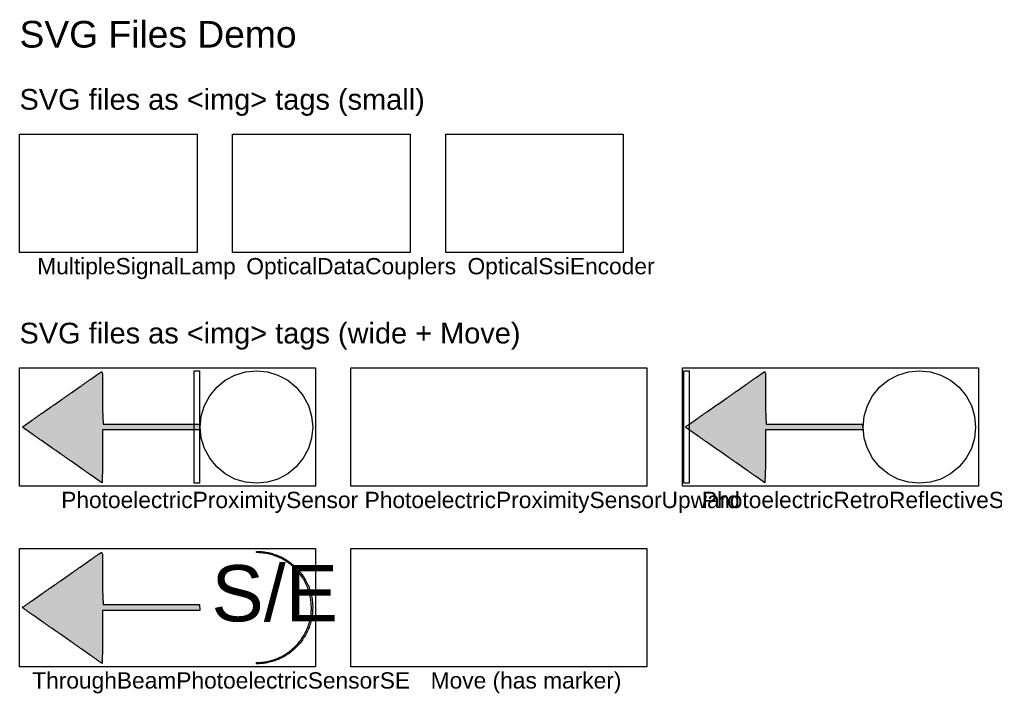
# Model space of a CAD drawing. Extents: x 0 to 1153, y -90 to 893.
# Drawn here: x 0 to 660, y 438 to 893 of the extents above; entities that cross this region are included whole.
import ezdxf

# ---------------------------------------------------------------- set-up
doc = ezdxf.new("R2010")
doc.units = 0
doc.layers.get('0').update_dxf_attribs({"lineweight": 0})
doc.styles.add('Arial', font='Arial.ttf')
doc.styles.add('ArialMT', font='ArialMT.ttf')

msp = doc.modelspace()

# ---------------------------------------------------------------- hatches: boundary and pattern name
at = {"true_color": 0x000000}
h = msp.add_hatch(color=256, dxfattribs=at)
h.dxf.hatch_style = 1
h.paths.add_polyline_path([(56.16, 616.03), (56.16, 592.11), (55.76, 580.28), (54.96, 580.84), (54.16, 581.4), (53.36, 581.96), (52.55, 582.52), (51.75, 583.08), (50.95, 583.64), (50.15, 584.21), (49.34, 584.77), (48.54, 585.33), (47.74, 585.89), (46.94, 586.45), (46.14, 587.01), (45.33, 587.57), (44.53, 588.13), (43.73, 588.69), (42.93, 589.26), (42.13, 589.82), (41.32, 590.38), (40.52, 590.94), (39.72, 591.5), (38.92, 592.06), (38.11, 592.62), (37.31, 593.18), (36.51, 593.74), (35.71, 594.31), (34.91, 594.87), (34.1, 595.43), (33.3, 595.99), (32.5, 596.55), (31.7, 597.11), (30.89, 597.67), (30.09, 598.23), (29.29, 598.79), (28.49, 599.36), (27.69, 599.92), (26.88, 600.48), (26.08, 601.04), (25.28, 601.6), (24.48, 602.16), (23.68, 602.72), (22.87, 603.28), (22.07, 603.85), (21.27, 604.41), (20.47, 604.97), (19.66, 605.53), (18.86, 606.09), (18.06, 606.65), (17.26, 607.21), (16.46, 607.77), (15.65, 608.33), (14.85, 608.9), (14.05, 609.46), (13.25, 610.02), (12.45, 610.58), (11.64, 611.14), (10.84, 611.7), (10.04, 612.26), (9.24, 612.82), (8.43, 613.38), (7.63, 613.95), (6.83, 614.51), (6.03, 615.07), (5.23, 615.63), (4.42, 616.19), (3.62, 616.75), (2.82, 617.31), (2.02, 617.87), (2.48, 618.44), (3.28, 619), (4.08, 619.56), (4.88, 620.12), (5.69, 620.68), (6.49, 621.24), (7.29, 621.8), (8.09, 622.36), (8.9, 622.93), (9.7, 623.49), (10.5, 624.05), (11.3, 624.61), (12.1, 625.17), (12.91, 625.73), (13.71, 626.29), (14.51, 626.85), (15.31, 627.42), (16.12, 627.98), (16.92, 628.54), (17.72, 629.1), (18.52, 629.66), (19.32, 630.22), (20.13, 630.78), (20.93, 631.35), (21.73, 631.91), (22.53, 632.47), (23.33, 633.03), (24.14, 633.59), (24.94, 634.15), (25.74, 634.71), (26.54, 635.27), (27.35, 635.84), (28.15, 636.4), (28.95, 636.96), (29.75, 637.52), (30.55, 638.08), (31.36, 638.64), (32.16, 639.2), (32.96, 639.77), (33.76, 640.33), (34.56, 640.89), (35.37, 641.45), (36.17, 642.01), (36.97, 642.57), (37.77, 643.13), (38.58, 643.69), (39.38, 644.26), (40.18, 644.82), (40.98, 645.38), (41.78, 645.94), (42.59, 646.5), (43.39, 647.06), (44.19, 647.62), (44.99, 648.19), (45.79, 648.75), (46.6, 649.31), (47.4, 649.87), (48.2, 650.43), (49, 650.99), (49.81, 651.55), (50.61, 652.11), (51.41, 652.68), (52.21, 653.24), (53.01, 653.8), (53.82, 654.36), (54.62, 654.92), (55.42, 655.48), (56.16, 654.05), (56.16, 630.14), (56.62, 619.97), (57.42, 619.97), (58.22, 619.97), (59.03, 619.97), (59.83, 619.97), (60.63, 619.97), (61.43, 619.97), (62.24, 619.97), (63.04, 619.97), (63.84, 619.97), (64.64, 619.97), (65.44, 619.97), (66.25, 619.97), (67.05, 619.97), (67.85, 619.97), (68.65, 619.97), (69.46, 619.97), (70.26, 619.97), (71.06, 619.97), (71.86, 619.97), (72.67, 619.97), (73.47, 619.97), (74.27, 619.97), (75.07, 619.97), (75.88, 619.97), (76.68, 619.97), (77.48, 619.97), (78.28, 619.97), (79.09, 619.97), (79.89, 619.97), (80.69, 619.97), (81.49, 619.97), (82.29, 619.97), (83.1, 619.97), (83.9, 619.97), (84.7, 619.97), (85.5, 619.97), (86.31, 619.97), (87.11, 619.97), (87.91, 619.97), (88.71, 619.97), (89.52, 619.97), (90.32, 619.97), (91.12, 619.97), (91.92, 619.97), (92.73, 619.97), (93.53, 619.97), (94.33, 619.97), (95.13, 619.97), (95.94, 619.97), (96.74, 619.97), (97.54, 619.97), (98.34, 619.97), (99.14, 619.97), (99.95, 619.97), (100.75, 619.97), (101.55, 619.97), (102.35, 619.97), (103.16, 619.97), (103.96, 619.97), (104.76, 619.97), (105.56, 619.97), (106.37, 619.97), (107.17, 619.97), (107.97, 619.97), (108.77, 619.97), (109.58, 619.97), (110.38, 619.97), (111.18, 619.97), (111.98, 619.97), (112.78, 619.97), (113.59, 619.97), (114.39, 619.97), (115.19, 619.97), (115.99, 619.97), (116.8, 619.97), (117.6, 619.97), (118.4, 619.97), (119.2, 619.97), (120.01, 619.97), (120.81, 619.97), (121.61, 619.97), (121.95, 616.03), (121.15, 616.03), (120.35, 616.03), (119.55, 616.03), (118.74, 616.03), (117.94, 616.03), (117.14, 616.03), (116.34, 616.03), (115.53, 616.03), (114.73, 616.03), (113.93, 616.03), (113.13, 616.03), (112.32, 616.03), (111.52, 616.03), (110.72, 616.03), (109.92, 616.03), (109.11, 616.03), (108.31, 616.03), (107.51, 616.03), (106.71, 616.03), (105.9, 616.03), (105.1, 616.03), (104.3, 616.03), (103.5, 616.03), (102.7, 616.03), (101.89, 616.03), (101.09, 616.03), (100.29, 616.03), (99.49, 616.03), (98.68, 616.03), (97.88, 616.03), (97.08, 616.03), (96.28, 616.03), (95.47, 616.03), (94.67, 616.03), (93.87, 616.03), (93.07, 616.03), (92.26, 616.03), (91.46, 616.03), (90.66, 616.03), (89.86, 616.03), (89.05, 616.03), (88.25, 616.03), (87.45, 616.03), (86.65, 616.03), (85.85, 616.03), (85.04, 616.03), (84.24, 616.03), (83.44, 616.03), (82.64, 616.03), (81.83, 616.03), (81.03, 616.03), (80.23, 616.03), (79.43, 616.03), (78.62, 616.03), (77.82, 616.03), (77.02, 616.03), (76.22, 616.03), (75.41, 616.03), (74.61, 616.03), (73.81, 616.03), (73.01, 616.03), (72.2, 616.03), (71.4, 616.03), (70.6, 616.03), (69.8, 616.03), (69, 616.03), (68.19, 616.03), (67.39, 616.03), (66.59, 616.03), (65.79, 616.03), (64.98, 616.03), (64.18, 616.03), (63.38, 616.03), (62.58, 616.03), (61.77, 616.03), (60.97, 616.03), (60.17, 616.03), (59.37, 616.03), (58.56, 616.03), (57.76, 616.03), (56.96, 616.03), (56.16, 616.03)])
h = msp.add_hatch(color=256, dxfattribs=at)
h.dxf.hatch_style = 1
h.paths.add_polyline_path([(504.16, 616.03), (504.16, 592.11), (503.76, 580.28), (502.96, 580.84), (502.16, 581.4), (501.36, 581.96), (500.55, 582.52), (499.75, 583.08), (498.95, 583.64), (498.15, 584.21), (497.34, 584.77), (496.54, 585.33), (495.74, 585.89), (494.94, 586.45), (494.14, 587.01), (493.33, 587.57), (492.53, 588.13), (491.73, 588.69), (490.93, 589.26), (490.13, 589.82), (489.32, 590.38), (488.52, 590.94), (487.72, 591.5), (486.92, 592.06), (486.11, 592.62), (485.31, 593.18), (484.51, 593.74), (483.71, 594.31), (482.91, 594.87), (482.1, 595.43), (481.3, 595.99), (480.5, 596.55), (479.7, 597.11), (478.89, 597.67), (478.09, 598.23), (477.29, 598.79), (476.49, 599.36), (475.69, 599.92), (474.88, 600.48), (474.08, 601.04), (473.28, 601.6), (472.48, 602.16), (471.68, 602.72), (470.87, 603.28), (470.07, 603.85), (469.27, 604.41), (468.47, 604.97), (467.66, 605.53), (466.86, 606.09), (466.06, 606.65), (465.26, 607.21), (464.46, 607.77), (463.65, 608.33), (462.85, 608.9), (462.05, 609.46), (461.25, 610.02), (460.45, 610.58), (459.64, 611.14), (458.84, 611.7), (458.04, 612.26), (457.24, 612.82), (456.43, 613.38), (455.63, 613.95), (454.83, 614.51), (454.03, 615.07), (453.23, 615.63), (452.42, 616.19), (451.62, 616.75), (450.82, 617.31), (450.02, 617.87), (450.48, 618.44), (451.28, 619), (452.08, 619.56), (452.88, 620.12), (453.69, 620.68), (454.49, 621.24), (455.29, 621.8), (456.09, 622.36), (456.9, 622.93), (457.7, 623.49), (458.5, 624.05), (459.3, 624.61), (460.1, 625.17), (460.91, 625.73), (461.71, 626.29), (462.51, 626.85), (463.31, 627.42), (464.12, 627.98), (464.92, 628.54), (465.72, 629.1), (466.52, 629.66), (467.32, 630.22), (468.13, 630.78), (468.93, 631.35), (469.73, 631.91), (470.53, 632.47), (471.33, 633.03), (472.14, 633.59), (472.94, 634.15), (473.74, 634.71), (474.54, 635.27), (475.35, 635.84), (476.15, 636.4), (476.95, 636.96), (477.75, 637.52), (478.55, 638.08), (479.36, 638.64), (480.16, 639.2), (480.96, 639.77), (481.76, 640.33), (482.56, 640.89), (483.37, 641.45), (484.17, 642.01), (484.97, 642.57), (485.77, 643.13), (486.58, 643.69), (487.38, 644.26), (488.18, 644.82), (488.98, 645.38), (489.78, 645.94), (490.59, 646.5), (491.39, 647.06), (492.19, 647.62), (492.99, 648.19), (493.79, 648.75), (494.6, 649.31), (495.4, 649.87), (496.2, 650.43), (497, 650.99), (497.81, 651.55), (498.61, 652.11), (499.41, 652.68), (500.21, 653.24), (501.01, 653.8), (501.82, 654.36), (502.62, 654.92), (503.42, 655.48), (504.16, 654.05), (504.16, 630.14), (504.62, 619.97), (505.42, 619.97), (506.22, 619.97), (507.03, 619.97), (507.83, 619.97), (508.63, 619.97), (509.43, 619.97), (510.24, 619.97), (511.04, 619.97), (511.84, 619.97), (512.64, 619.97), (513.44, 619.97), (514.25, 619.97), (515.05, 619.97), (515.85, 619.97), (516.65, 619.97), (517.46, 619.97), (518.26, 619.97), (519.06, 619.97), (519.86, 619.97), (520.67, 619.97), (521.47, 619.97), (522.27, 619.97), (523.07, 619.97), (523.88, 619.97), (524.68, 619.97), (525.48, 619.97), (526.28, 619.97), (527.09, 619.97), (527.89, 619.97), (528.69, 619.97), (529.49, 619.97), (530.29, 619.97), (531.1, 619.97), (531.9, 619.97), (532.7, 619.97), (533.5, 619.97), (534.31, 619.97), (535.11, 619.97), (535.91, 619.97), (536.71, 619.97), (537.52, 619.97), (538.32, 619.97), (539.12, 619.97), (539.92, 619.97), (540.73, 619.97), (541.53, 619.97), (542.33, 619.97), (543.13, 619.97), (543.94, 619.97), (544.74, 619.97), (545.54, 619.97), (546.34, 619.97), (547.14, 619.97), (547.95, 619.97), (548.75, 619.97), (549.55, 619.97), (550.35, 619.97), (551.16, 619.97), (551.96, 619.97), (552.76, 619.97), (553.56, 619.97), (554.37, 619.97), (555.17, 619.97), (555.97, 619.97), (556.77, 619.97), (557.58, 619.97), (558.38, 619.97), (559.18, 619.97), (559.98, 619.97), (560.78, 619.97), (561.59, 619.97), (562.39, 619.97), (563.19, 619.97), (563.99, 619.97), (564.8, 619.97), (565.6, 619.97), (566.4, 619.97), (567.2, 619.97), (568.01, 619.97), (568.81, 619.97), (569.61, 619.97), (569.95, 616.03), (569.15, 616.03), (568.35, 616.03), (567.55, 616.03), (566.74, 616.03), (565.94, 616.03), (565.14, 616.03), (564.34, 616.03), (563.53, 616.03), (562.73, 616.03), (561.93, 616.03), (561.13, 616.03), (560.32, 616.03), (559.52, 616.03), (558.72, 616.03), (557.92, 616.03), (557.11, 616.03), (556.31, 616.03), (555.51, 616.03), (554.71, 616.03), (553.9, 616.03), (553.1, 616.03), (552.3, 616.03), (551.5, 616.03), (550.7, 616.03), (549.89, 616.03), (549.09, 616.03), (548.29, 616.03), (547.49, 616.03), (546.68, 616.03), (545.88, 616.03), (545.08, 616.03), (544.28, 616.03), (543.47, 616.03), (542.67, 616.03), (541.87, 616.03), (541.07, 616.03), (540.26, 616.03), (539.46, 616.03), (538.66, 616.03), (537.86, 616.03), (537.05, 616.03), (536.25, 616.03), (535.45, 616.03), (534.65, 616.03), (533.85, 616.03), (533.04, 616.03), (532.24, 616.03), (531.44, 616.03), (530.64, 616.03), (529.83, 616.03), (529.03, 616.03), (528.23, 616.03), (527.43, 616.03), (526.62, 616.03), (525.82, 616.03), (525.02, 616.03), (524.22, 616.03), (523.41, 616.03), (522.61, 616.03), (521.81, 616.03), (521.01, 616.03), (520.2, 616.03), (519.4, 616.03), (518.6, 616.03), (517.8, 616.03), (517, 616.03), (516.19, 616.03), (515.39, 616.03), (514.59, 616.03), (513.79, 616.03), (512.98, 616.03), (512.18, 616.03), (511.38, 616.03), (510.58, 616.03), (509.77, 616.03), (508.97, 616.03), (508.17, 616.03), (507.37, 616.03), (506.56, 616.03), (505.76, 616.03), (504.96, 616.03), (504.16, 616.03)])
h = msp.add_hatch(color=256, dxfattribs=at)
h.dxf.hatch_style = 1
h.paths.add_polyline_path([(56.16, 494.03), (56.16, 470.11), (55.76, 458.28), (54.96, 458.84), (54.16, 459.4), (53.36, 459.96), (52.55, 460.52), (51.75, 461.08), (50.95, 461.64), (50.15, 462.21), (49.34, 462.77), (48.54, 463.33), (47.74, 463.89), (46.94, 464.45), (46.14, 465.01), (45.33, 465.57), (44.53, 466.13), (43.73, 466.69), (42.93, 467.26), (42.13, 467.82), (41.32, 468.38), (40.52, 468.94), (39.72, 469.5), (38.92, 470.06), (38.11, 470.62), (37.31, 471.18), (36.51, 471.74), (35.71, 472.31), (34.91, 472.87), (34.1, 473.43), (33.3, 473.99), (32.5, 474.55), (31.7, 475.11), (30.89, 475.67), (30.09, 476.23), (29.29, 476.79), (28.49, 477.36), (27.69, 477.92), (26.88, 478.48), (26.08, 479.04), (25.28, 479.6), (24.48, 480.16), (23.68, 480.72), (22.87, 481.28), (22.07, 481.85), (21.27, 482.41), (20.47, 482.97), (19.66, 483.53), (18.86, 484.09), (18.06, 484.65), (17.26, 485.21), (16.46, 485.77), (15.65, 486.33), (14.85, 486.9), (14.05, 487.46), (13.25, 488.02), (12.45, 488.58), (11.64, 489.14), (10.84, 489.7), (10.04, 490.26), (9.24, 490.82), (8.43, 491.38), (7.63, 491.95), (6.83, 492.51), (6.03, 493.07), (5.23, 493.63), (4.42, 494.19), (3.62, 494.75), (2.82, 495.31), (2.02, 495.87), (2.48, 496.44), (3.28, 497), (4.08, 497.56), (4.88, 498.12), (5.69, 498.68), (6.49, 499.24), (7.29, 499.8), (8.09, 500.36), (8.9, 500.93), (9.7, 501.49), (10.5, 502.05), (11.3, 502.61), (12.1, 503.17), (12.91, 503.73), (13.71, 504.29), (14.51, 504.85), (15.31, 505.42), (16.12, 505.98), (16.92, 506.54), (17.72, 507.1), (18.52, 507.66), (19.32, 508.22), (20.13, 508.78), (20.93, 509.35), (21.73, 509.91), (22.53, 510.47), (23.33, 511.03), (24.14, 511.59), (24.94, 512.15), (25.74, 512.71), (26.54, 513.27), (27.35, 513.84), (28.15, 514.4), (28.95, 514.96), (29.75, 515.52), (30.55, 516.08), (31.36, 516.64), (32.16, 517.2), (32.96, 517.77), (33.76, 518.33), (34.56, 518.89), (35.37, 519.45), (36.17, 520.01), (36.97, 520.57), (37.77, 521.13), (38.58, 521.69), (39.38, 522.26), (40.18, 522.82), (40.98, 523.38), (41.78, 523.94), (42.59, 524.5), (43.39, 525.06), (44.19, 525.62), (44.99, 526.19), (45.79, 526.75), (46.6, 527.31), (47.4, 527.87), (48.2, 528.43), (49, 528.99), (49.81, 529.55), (50.61, 530.11), (51.41, 530.68), (52.21, 531.24), (53.01, 531.8), (53.82, 532.36), (54.62, 532.92), (55.42, 533.48), (56.16, 532.05), (56.16, 508.14), (56.62, 497.97), (57.42, 497.97), (58.22, 497.97), (59.03, 497.97), (59.83, 497.97), (60.63, 497.97), (61.43, 497.97), (62.24, 497.97), (63.04, 497.97), (63.84, 497.97), (64.64, 497.97), (65.44, 497.97), (66.25, 497.97), (67.05, 497.97), (67.85, 497.97), (68.65, 497.97), (69.46, 497.97), (70.26, 497.97), (71.06, 497.97), (71.86, 497.97), (72.67, 497.97), (73.47, 497.97), (74.27, 497.97), (75.07, 497.97), (75.88, 497.97), (76.68, 497.97), (77.48, 497.97), (78.28, 497.97), (79.09, 497.97), (79.89, 497.97), (80.69, 497.97), (81.49, 497.97), (82.29, 497.97), (83.1, 497.97), (83.9, 497.97), (84.7, 497.97), (85.5, 497.97), (86.31, 497.97), (87.11, 497.97), (87.91, 497.97), (88.71, 497.97), (89.52, 497.97), (90.32, 497.97), (91.12, 497.97), (91.92, 497.97), (92.73, 497.97), (93.53, 497.97), (94.33, 497.97), (95.13, 497.97), (95.94, 497.97), (96.74, 497.97), (97.54, 497.97), (98.34, 497.97), (99.14, 497.97), (99.95, 497.97), (100.75, 497.97), (101.55, 497.97), (102.35, 497.97), (103.16, 497.97), (103.96, 497.97), (104.76, 497.97), (105.56, 497.97), (106.37, 497.97), (107.17, 497.97), (107.97, 497.97), (108.77, 497.97), (109.58, 497.97), (110.38, 497.97), (111.18, 497.97), (111.98, 497.97), (112.78, 497.97), (113.59, 497.97), (114.39, 497.97), (115.19, 497.97), (115.99, 497.97), (116.8, 497.97), (117.6, 497.97), (118.4, 497.97), (119.2, 497.97), (120.01, 497.97), (120.81, 497.97), (121.61, 497.97), (121.95, 494.03), (121.15, 494.03), (120.35, 494.03), (119.55, 494.03), (118.74, 494.03), (117.94, 494.03), (117.14, 494.03), (116.34, 494.03), (115.53, 494.03), (114.73, 494.03), (113.93, 494.03), (113.13, 494.03), (112.32, 494.03), (111.52, 494.03), (110.72, 494.03), (109.92, 494.03), (109.11, 494.03), (108.31, 494.03), (107.51, 494.03), (106.71, 494.03), (105.9, 494.03), (105.1, 494.03), (104.3, 494.03), (103.5, 494.03), (102.7, 494.03), (101.89, 494.03), (101.09, 494.03), (100.29, 494.03), (99.49, 494.03), (98.68, 494.03), (97.88, 494.03), (97.08, 494.03), (96.28, 494.03), (95.47, 494.03), (94.67, 494.03), (93.87, 494.03), (93.07, 494.03), (92.26, 494.03), (91.46, 494.03), (90.66, 494.03), (89.86, 494.03), (89.05, 494.03), (88.25, 494.03), (87.45, 494.03), (86.65, 494.03), (85.85, 494.03), (85.04, 494.03), (84.24, 494.03), (83.44, 494.03), (82.64, 494.03), (81.83, 494.03), (81.03, 494.03), (80.23, 494.03), (79.43, 494.03), (78.62, 494.03), (77.82, 494.03), (77.02, 494.03), (76.22, 494.03), (75.41, 494.03), (74.61, 494.03), (73.81, 494.03), (73.01, 494.03), (72.2, 494.03), (71.4, 494.03), (70.6, 494.03), (69.8, 494.03), (69, 494.03), (68.19, 494.03), (67.39, 494.03), (66.59, 494.03), (65.79, 494.03), (64.98, 494.03), (64.18, 494.03), (63.38, 494.03), (62.58, 494.03), (61.77, 494.03), (60.97, 494.03), (60.17, 494.03), (59.37, 494.03), (58.56, 494.03), (57.76, 494.03), (56.96, 494.03), (56.16, 494.03)])

# ---------------------------------------------------------------- linework, layer by layer
at = {"true_color": 0xcccccc}
for points in [[(0, 816), (120, 816), (120, 736), (0, 736), (0, 816)], [(144, 816), (264, 816), (264, 736), (144, 736), (144, 816)], [(288, 816), (408, 816), (408, 736), (288, 736), (288, 816)], [(0, 658), (200, 658), (200, 578), (0, 578), (0, 658)], [(224, 658), (424, 658), (424, 578), (224, 578), (224, 658)], [(448, 658), (648, 658), (648, 578), (448, 578), (448, 658)], [(0, 536), (200, 536), (200, 456), (0, 456), (0, 536)], [(224, 536), (424, 536), (424, 456), (224, 456), (224, 536)]]:
    msp.add_lwpolyline(points, dxfattribs=at)
at = {"true_color": 0x000000}
for points in [[(56.16, 616.03), (56.16, 592.11), (55.76, 580.28), (54.96, 580.84), (54.16, 581.4), (53.36, 581.96), (52.55, 582.52), (51.75, 583.08), (50.95, 583.64), (50.15, 584.21), (49.34, 584.77), (48.54, 585.33), (47.74, 585.89), (46.94, 586.45), (46.14, 587.01), (45.33, 587.57), (44.53, 588.13), (43.73, 588.69), (42.93, 589.26), (42.13, 589.82), (41.32, 590.38), (40.52, 590.94), (39.72, 591.5), (38.92, 592.06), (38.11, 592.62), (37.31, 593.18), (36.51, 593.74), (35.71, 594.31), (34.91, 594.87), (34.1, 595.43), (33.3, 595.99), (32.5, 596.55), (31.7, 597.11), (30.89, 597.67), (30.09, 598.23), (29.29, 598.79), (28.49, 599.36), (27.69, 599.92), (26.88, 600.48), (26.08, 601.04), (25.28, 601.6), (24.48, 602.16), (23.68, 602.72), (22.87, 603.28), (22.07, 603.85), (21.27, 604.41), (20.47, 604.97), (19.66, 605.53), (18.86, 606.09), (18.06, 606.65), (17.26, 607.21), (16.46, 607.77), (15.65, 608.33), (14.85, 608.9), (14.05, 609.46), (13.25, 610.02), (12.45, 610.58), (11.64, 611.14), (10.84, 611.7), (10.04, 612.26), (9.24, 612.82), (8.43, 613.38), (7.63, 613.95), (6.83, 614.51), (6.03, 615.07), (5.23, 615.63), (4.42, 616.19), (3.62, 616.75), (2.82, 617.31), (2.02, 617.87), (2.48, 618.44), (3.28, 619), (4.08, 619.56), (4.88, 620.12), (5.69, 620.68), (6.49, 621.24), (7.29, 621.8), (8.09, 622.36), (8.9, 622.93), (9.7, 623.49), (10.5, 624.05), (11.3, 624.61), (12.1, 625.17), (12.91, 625.73), (13.71, 626.29), (14.51, 626.85), (15.31, 627.42), (16.12, 627.98), (16.92, 628.54), (17.72, 629.1), (18.52, 629.66), (19.32, 630.22), (20.13, 630.78), (20.93, 631.35), (21.73, 631.91), (22.53, 632.47), (23.33, 633.03), (24.14, 633.59), (24.94, 634.15), (25.74, 634.71), (26.54, 635.27), (27.35, 635.84), (28.15, 636.4), (28.95, 636.96), (29.75, 637.52), (30.55, 638.08), (31.36, 638.64), (32.16, 639.2), (32.96, 639.77), (33.76, 640.33), (34.56, 640.89), (35.37, 641.45), (36.17, 642.01), (36.97, 642.57), (37.77, 643.13), (38.58, 643.69), (39.38, 644.26), (40.18, 644.82), (40.98, 645.38), (41.78, 645.94), (42.59, 646.5), (43.39, 647.06), (44.19, 647.62), (44.99, 648.19), (45.79, 648.75), (46.6, 649.31), (47.4, 649.87), (48.2, 650.43), (49, 650.99), (49.81, 651.55), (50.61, 652.11), (51.41, 652.68), (52.21, 653.24), (53.01, 653.8), (53.82, 654.36), (54.62, 654.92), (55.42, 655.48), (56.16, 654.05), (56.16, 630.14), (56.62, 619.97), (57.42, 619.97), (58.22, 619.97), (59.03, 619.97), (59.83, 619.97), (60.63, 619.97), (61.43, 619.97), (62.24, 619.97), (63.04, 619.97), (63.84, 619.97), (64.64, 619.97), (65.44, 619.97), (66.25, 619.97), (67.05, 619.97), (67.85, 619.97), (68.65, 619.97), (69.46, 619.97), (70.26, 619.97), (71.06, 619.97), (71.86, 619.97), (72.67, 619.97), (73.47, 619.97), (74.27, 619.97), (75.07, 619.97), (75.88, 619.97), (76.68, 619.97), (77.48, 619.97), (78.28, 619.97), (79.09, 619.97), (79.89, 619.97), (80.69, 619.97), (81.49, 619.97), (82.29, 619.97), (83.1, 619.97), (83.9, 619.97), (84.7, 619.97), (85.5, 619.97), (86.31, 619.97), (87.11, 619.97), (87.91, 619.97), (88.71, 619.97), (89.52, 619.97), (90.32, 619.97), (91.12, 619.97), (91.92, 619.97), (92.73, 619.97), (93.53, 619.97), (94.33, 619.97), (95.13, 619.97), (95.94, 619.97), (96.74, 619.97), (97.54, 619.97), (98.34, 619.97), (99.14, 619.97), (99.95, 619.97), (100.75, 619.97), (101.55, 619.97), (102.35, 619.97), (103.16, 619.97), (103.96, 619.97), (104.76, 619.97), (105.56, 619.97), (106.37, 619.97), (107.17, 619.97), (107.97, 619.97), (108.77, 619.97), (109.58, 619.97), (110.38, 619.97), (111.18, 619.97), (111.98, 619.97), (112.78, 619.97), (113.59, 619.97), (114.39, 619.97), (115.19, 619.97), (115.99, 619.97), (116.8, 619.97), (117.6, 619.97), (118.4, 619.97), (119.2, 619.97), (120.01, 619.97), (120.81, 619.97), (121.61, 619.97), (121.95, 616.03), (121.15, 616.03), (120.35, 616.03), (119.55, 616.03), (118.74, 616.03), (117.94, 616.03), (117.14, 616.03), (116.34, 616.03), (115.53, 616.03), (114.73, 616.03), (113.93, 616.03), (113.13, 616.03), (112.32, 616.03), (111.52, 616.03), (110.72, 616.03), (109.92, 616.03), (109.11, 616.03), (108.31, 616.03), (107.51, 616.03), (106.71, 616.03), (105.9, 616.03), (105.1, 616.03), (104.3, 616.03), (103.5, 616.03), (102.7, 616.03), (101.89, 616.03), (101.09, 616.03), (100.29, 616.03), (99.49, 616.03), (98.68, 616.03), (97.88, 616.03), (97.08, 616.03), (96.28, 616.03), (95.47, 616.03), (94.67, 616.03), (93.87, 616.03), (93.07, 616.03), (92.26, 616.03), (91.46, 616.03), (90.66, 616.03), (89.86, 616.03), (89.05, 616.03), (88.25, 616.03), (87.45, 616.03), (86.65, 616.03), (85.85, 616.03), (85.04, 616.03), (84.24, 616.03), (83.44, 616.03), (82.64, 616.03), (81.83, 616.03), (81.03, 616.03), (80.23, 616.03), (79.43, 616.03), (78.62, 616.03), (77.82, 616.03), (77.02, 616.03), (76.22, 616.03), (75.41, 616.03), (74.61, 616.03), (73.81, 616.03), (73.01, 616.03), (72.2, 616.03), (71.4, 616.03), (70.6, 616.03), (69.8, 616.03), (69, 616.03), (68.19, 616.03), (67.39, 616.03), (66.59, 616.03), (65.79, 616.03), (64.98, 616.03), (64.18, 616.03), (63.38, 616.03), (62.58, 616.03), (61.77, 616.03), (60.97, 616.03), (60.17, 616.03), (59.37, 616.03), (58.56, 616.03), (57.76, 616.03), (56.96, 616.03), (56.16, 616.03), (56.16, 616.03)], [(117.93, 656), (121.53, 656), (121.53, 580), (117.93, 580), (117.93, 656)], [(198.12, 618), (197.39, 610.59), (195.22, 603.46), (191.71, 596.89), (186.99, 591.13), (181.23, 586.4), (174.66, 582.89), (167.53, 580.73), (160.12, 580), (152.7, 580.73), (145.58, 582.89), (139.01, 586.4), (133.25, 591.13), (128.52, 596.89), (125.01, 603.46), (122.85, 610.59), (122.12, 618), (122.85, 625.41), (125.01, 632.54), (128.52, 639.11), (133.25, 644.87), (139.01, 649.6), (145.58, 653.11), (152.7, 655.27), (160.12, 656), (167.53, 655.27), (174.66, 653.11), (181.23, 649.6), (186.99, 644.87), (191.71, 639.11), (195.22, 632.54), (197.39, 625.41), (198.12, 618)], [(448.96, 656), (452.56, 656), (452.56, 580), (448.96, 580), (448.96, 656)], [(504.16, 616.03), (504.16, 592.11), (503.76, 580.28), (502.96, 580.84), (502.16, 581.4), (501.36, 581.96), (500.55, 582.52), (499.75, 583.08), (498.95, 583.64), (498.15, 584.21), (497.34, 584.77), (496.54, 585.33), (495.74, 585.89), (494.94, 586.45), (494.14, 587.01), (493.33, 587.57), (492.53, 588.13), (491.73, 588.69), (490.93, 589.26), (490.13, 589.82), (489.32, 590.38), (488.52, 590.94), (487.72, 591.5), (486.92, 592.06), (486.11, 592.62), (485.31, 593.18), (484.51, 593.74), (483.71, 594.31), (482.91, 594.87), (482.1, 595.43), (481.3, 595.99), (480.5, 596.55), (479.7, 597.11), (478.89, 597.67), (478.09, 598.23), (477.29, 598.79), (476.49, 599.36), (475.69, 599.92), (474.88, 600.48), (474.08, 601.04), (473.28, 601.6), (472.48, 602.16), (471.68, 602.72), (470.87, 603.28), (470.07, 603.85), (469.27, 604.41), (468.47, 604.97), (467.66, 605.53), (466.86, 606.09), (466.06, 606.65), (465.26, 607.21), (464.46, 607.77), (463.65, 608.33), (462.85, 608.9), (462.05, 609.46), (461.25, 610.02), (460.45, 610.58), (459.64, 611.14), (458.84, 611.7), (458.04, 612.26), (457.24, 612.82), (456.43, 613.38), (455.63, 613.95), (454.83, 614.51), (454.03, 615.07), (453.23, 615.63), (452.42, 616.19), (451.62, 616.75), (450.82, 617.31), (450.02, 617.87), (450.48, 618.44), (451.28, 619), (452.08, 619.56), (452.88, 620.12), (453.69, 620.68), (454.49, 621.24), (455.29, 621.8), (456.09, 622.36), (456.9, 622.93), (457.7, 623.49), (458.5, 624.05), (459.3, 624.61), (460.1, 625.17), (460.91, 625.73), (461.71, 626.29), (462.51, 626.85), (463.31, 627.42), (464.12, 627.98), (464.92, 628.54), (465.72, 629.1), (466.52, 629.66), (467.32, 630.22), (468.13, 630.78), (468.93, 631.35), (469.73, 631.91), (470.53, 632.47), (471.33, 633.03), (472.14, 633.59), (472.94, 634.15), (473.74, 634.71), (474.54, 635.27), (475.35, 635.84), (476.15, 636.4), (476.95, 636.96), (477.75, 637.52), (478.55, 638.08), (479.36, 638.64), (480.16, 639.2), (480.96, 639.77), (481.76, 640.33), (482.56, 640.89), (483.37, 641.45), (484.17, 642.01), (484.97, 642.57), (485.77, 643.13), (486.58, 643.69), (487.38, 644.26), (488.18, 644.82), (488.98, 645.38), (489.78, 645.94), (490.59, 646.5), (491.39, 647.06), (492.19, 647.62), (492.99, 648.19), (493.79, 648.75), (494.6, 649.31), (495.4, 649.87), (496.2, 650.43), (497, 650.99), (497.81, 651.55), (498.61, 652.11), (499.41, 652.68), (500.21, 653.24), (501.01, 653.8), (501.82, 654.36), (502.62, 654.92), (503.42, 655.48), (504.16, 654.05), (504.16, 630.14), (504.62, 619.97), (505.42, 619.97), (506.22, 619.97), (507.03, 619.97), (507.83, 619.97), (508.63, 619.97), (509.43, 619.97), (510.24, 619.97), (511.04, 619.97), (511.84, 619.97), (512.64, 619.97), (513.44, 619.97), (514.25, 619.97), (515.05, 619.97), (515.85, 619.97), (516.65, 619.97), (517.46, 619.97), (518.26, 619.97), (519.06, 619.97), (519.86, 619.97), (520.67, 619.97), (521.47, 619.97), (522.27, 619.97), (523.07, 619.97), (523.88, 619.97), (524.68, 619.97), (525.48, 619.97), (526.28, 619.97), (527.09, 619.97), (527.89, 619.97), (528.69, 619.97), (529.49, 619.97), (530.29, 619.97), (531.1, 619.97), (531.9, 619.97), (532.7, 619.97), (533.5, 619.97), (534.31, 619.97), (535.11, 619.97), (535.91, 619.97), (536.71, 619.97), (537.52, 619.97), (538.32, 619.97), (539.12, 619.97), (539.92, 619.97), (540.73, 619.97), (541.53, 619.97), (542.33, 619.97), (543.13, 619.97), (543.94, 619.97), (544.74, 619.97), (545.54, 619.97), (546.34, 619.97), (547.14, 619.97), (547.95, 619.97), (548.75, 619.97), (549.55, 619.97), (550.35, 619.97), (551.16, 619.97), (551.96, 619.97), (552.76, 619.97), (553.56, 619.97), (554.37, 619.97), (555.17, 619.97), (555.97, 619.97), (556.77, 619.97), (557.58, 619.97), (558.38, 619.97), (559.18, 619.97), (559.98, 619.97), (560.78, 619.97), (561.59, 619.97), (562.39, 619.97), (563.19, 619.97), (563.99, 619.97), (564.8, 619.97), (565.6, 619.97), (566.4, 619.97), (567.2, 619.97), (568.01, 619.97), (568.81, 619.97), (569.61, 619.97), (569.95, 616.03), (569.15, 616.03), (568.35, 616.03), (567.55, 616.03), (566.74, 616.03), (565.94, 616.03), (565.14, 616.03), (564.34, 616.03), (563.53, 616.03), (562.73, 616.03), (561.93, 616.03), (561.13, 616.03), (560.32, 616.03), (559.52, 616.03), (558.72, 616.03), (557.92, 616.03), (557.11, 616.03), (556.31, 616.03), (555.51, 616.03), (554.71, 616.03), (553.9, 616.03), (553.1, 616.03), (552.3, 616.03), (551.5, 616.03), (550.7, 616.03), (549.89, 616.03), (549.09, 616.03), (548.29, 616.03), (547.49, 616.03), (546.68, 616.03), (545.88, 616.03), (545.08, 616.03), (544.28, 616.03), (543.47, 616.03), (542.67, 616.03), (541.87, 616.03), (541.07, 616.03), (540.26, 616.03), (539.46, 616.03), (538.66, 616.03), (537.86, 616.03), (537.05, 616.03), (536.25, 616.03), (535.45, 616.03), (534.65, 616.03), (533.85, 616.03), (533.04, 616.03), (532.24, 616.03), (531.44, 616.03), (530.64, 616.03), (529.83, 616.03), (529.03, 616.03), (528.23, 616.03), (527.43, 616.03), (526.62, 616.03), (525.82, 616.03), (525.02, 616.03), (524.22, 616.03), (523.41, 616.03), (522.61, 616.03), (521.81, 616.03), (521.01, 616.03), (520.2, 616.03), (519.4, 616.03), (518.6, 616.03), (517.8, 616.03), (517, 616.03), (516.19, 616.03), (515.39, 616.03), (514.59, 616.03), (513.79, 616.03), (512.98, 616.03), (512.18, 616.03), (511.38, 616.03), (510.58, 616.03), (509.77, 616.03), (508.97, 616.03), (508.17, 616.03), (507.37, 616.03), (506.56, 616.03), (505.76, 616.03), (504.96, 616.03), (504.16, 616.03), (504.16, 616.03)], [(646.12, 618), (645.39, 610.59), (643.22, 603.46), (639.71, 596.89), (634.99, 591.13), (629.23, 586.4), (622.66, 582.89), (615.53, 580.73), (608.12, 580), (600.7, 580.73), (593.58, 582.89), (587.01, 586.4), (581.25, 591.13), (576.52, 596.89), (573.01, 603.46), (570.85, 610.59), (570.12, 618), (570.85, 625.41), (573.01, 632.54), (576.52, 639.11), (581.25, 644.87), (587.01, 649.6), (593.58, 653.11), (600.7, 655.27), (608.12, 656), (615.53, 655.27), (622.66, 653.11), (629.23, 649.6), (634.99, 644.87), (639.71, 639.11), (643.22, 632.54), (645.39, 625.41), (646.12, 618)], [(56.16, 494.03), (56.16, 470.11), (55.76, 458.28), (54.96, 458.84), (54.16, 459.4), (53.36, 459.96), (52.55, 460.52), (51.75, 461.08), (50.95, 461.64), (50.15, 462.21), (49.34, 462.77), (48.54, 463.33), (47.74, 463.89), (46.94, 464.45), (46.14, 465.01), (45.33, 465.57), (44.53, 466.13), (43.73, 466.69), (42.93, 467.26), (42.13, 467.82), (41.32, 468.38), (40.52, 468.94), (39.72, 469.5), (38.92, 470.06), (38.11, 470.62), (37.31, 471.18), (36.51, 471.74), (35.71, 472.31), (34.91, 472.87), (34.1, 473.43), (33.3, 473.99), (32.5, 474.55), (31.7, 475.11), (30.89, 475.67), (30.09, 476.23), (29.29, 476.79), (28.49, 477.36), (27.69, 477.92), (26.88, 478.48), (26.08, 479.04), (25.28, 479.6), (24.48, 480.16), (23.68, 480.72), (22.87, 481.28), (22.07, 481.85), (21.27, 482.41), (20.47, 482.97), (19.66, 483.53), (18.86, 484.09), (18.06, 484.65), (17.26, 485.21), (16.46, 485.77), (15.65, 486.33), (14.85, 486.9), (14.05, 487.46), (13.25, 488.02), (12.45, 488.58), (11.64, 489.14), (10.84, 489.7), (10.04, 490.26), (9.24, 490.82), (8.43, 491.38), (7.63, 491.95), (6.83, 492.51), (6.03, 493.07), (5.23, 493.63), (4.42, 494.19), (3.62, 494.75), (2.82, 495.31), (2.02, 495.87), (2.48, 496.44), (3.28, 497), (4.08, 497.56), (4.88, 498.12), (5.69, 498.68), (6.49, 499.24), (7.29, 499.8), (8.09, 500.36), (8.9, 500.93), (9.7, 501.49), (10.5, 502.05), (11.3, 502.61), (12.1, 503.17), (12.91, 503.73), (13.71, 504.29), (14.51, 504.85), (15.31, 505.42), (16.12, 505.98), (16.92, 506.54), (17.72, 507.1), (18.52, 507.66), (19.32, 508.22), (20.13, 508.78), (20.93, 509.35), (21.73, 509.91), (22.53, 510.47), (23.33, 511.03), (24.14, 511.59), (24.94, 512.15), (25.74, 512.71), (26.54, 513.27), (27.35, 513.84), (28.15, 514.4), (28.95, 514.96), (29.75, 515.52), (30.55, 516.08), (31.36, 516.64), (32.16, 517.2), (32.96, 517.77), (33.76, 518.33), (34.56, 518.89), (35.37, 519.45), (36.17, 520.01), (36.97, 520.57), (37.77, 521.13), (38.58, 521.69), (39.38, 522.26), (40.18, 522.82), (40.98, 523.38), (41.78, 523.94), (42.59, 524.5), (43.39, 525.06), (44.19, 525.62), (44.99, 526.19), (45.79, 526.75), (46.6, 527.31), (47.4, 527.87), (48.2, 528.43), (49, 528.99), (49.81, 529.55), (50.61, 530.11), (51.41, 530.68), (52.21, 531.24), (53.01, 531.8), (53.82, 532.36), (54.62, 532.92), (55.42, 533.48), (56.16, 532.05), (56.16, 508.14), (56.62, 497.97), (57.42, 497.97), (58.22, 497.97), (59.03, 497.97), (59.83, 497.97), (60.63, 497.97), (61.43, 497.97), (62.24, 497.97), (63.04, 497.97), (63.84, 497.97), (64.64, 497.97), (65.44, 497.97), (66.25, 497.97), (67.05, 497.97), (67.85, 497.97), (68.65, 497.97), (69.46, 497.97), (70.26, 497.97), (71.06, 497.97), (71.86, 497.97), (72.67, 497.97), (73.47, 497.97), (74.27, 497.97), (75.07, 497.97), (75.88, 497.97), (76.68, 497.97), (77.48, 497.97), (78.28, 497.97), (79.09, 497.97), (79.89, 497.97), (80.69, 497.97), (81.49, 497.97), (82.29, 497.97), (83.1, 497.97), (83.9, 497.97), (84.7, 497.97), (85.5, 497.97), (86.31, 497.97), (87.11, 497.97), (87.91, 497.97), (88.71, 497.97), (89.52, 497.97), (90.32, 497.97), (91.12, 497.97), (91.92, 497.97), (92.73, 497.97), (93.53, 497.97), (94.33, 497.97), (95.13, 497.97), (95.94, 497.97), (96.74, 497.97), (97.54, 497.97), (98.34, 497.97), (99.14, 497.97), (99.95, 497.97), (100.75, 497.97), (101.55, 497.97), (102.35, 497.97), (103.16, 497.97), (103.96, 497.97), (104.76, 497.97), (105.56, 497.97), (106.37, 497.97), (107.17, 497.97), (107.97, 497.97), (108.77, 497.97), (109.58, 497.97), (110.38, 497.97), (111.18, 497.97), (111.98, 497.97), (112.78, 497.97), (113.59, 497.97), (114.39, 497.97), (115.19, 497.97), (115.99, 497.97), (116.8, 497.97), (117.6, 497.97), (118.4, 497.97), (119.2, 497.97), (120.01, 497.97), (120.81, 497.97), (121.61, 497.97), (121.95, 494.03), (121.15, 494.03), (120.35, 494.03), (119.55, 494.03), (118.74, 494.03), (117.94, 494.03), (117.14, 494.03), (116.34, 494.03), (115.53, 494.03), (114.73, 494.03), (113.93, 494.03), (113.13, 494.03), (112.32, 494.03), (111.52, 494.03), (110.72, 494.03), (109.92, 494.03), (109.11, 494.03), (108.31, 494.03), (107.51, 494.03), (106.71, 494.03), (105.9, 494.03), (105.1, 494.03), (104.3, 494.03), (103.5, 494.03), (102.7, 494.03), (101.89, 494.03), (101.09, 494.03), (100.29, 494.03), (99.49, 494.03), (98.68, 494.03), (97.88, 494.03), (97.08, 494.03), (96.28, 494.03), (95.47, 494.03), (94.67, 494.03), (93.87, 494.03), (93.07, 494.03), (92.26, 494.03), (91.46, 494.03), (90.66, 494.03), (89.86, 494.03), (89.05, 494.03), (88.25, 494.03), (87.45, 494.03), (86.65, 494.03), (85.85, 494.03), (85.04, 494.03), (84.24, 494.03), (83.44, 494.03), (82.64, 494.03), (81.83, 494.03), (81.03, 494.03), (80.23, 494.03), (79.43, 494.03), (78.62, 494.03), (77.82, 494.03), (77.02, 494.03), (76.22, 494.03), (75.41, 494.03), (74.61, 494.03), (73.81, 494.03), (73.01, 494.03), (72.2, 494.03), (71.4, 494.03), (70.6, 494.03), (69.8, 494.03), (69, 494.03), (68.19, 494.03), (67.39, 494.03), (66.59, 494.03), (65.79, 494.03), (64.98, 494.03), (64.18, 494.03), (63.38, 494.03), (62.58, 494.03), (61.77, 494.03), (60.97, 494.03), (60.17, 494.03), (59.37, 494.03), (58.56, 494.03), (57.76, 494.03), (56.96, 494.03), (56.16, 494.03), (56.16, 494.03)], [(160.12, 533.14), (160.22, 534), (161.12, 533.99), (162.01, 533.95), (162.9, 533.9), (163.79, 533.82), (164.69, 533.73), (165.57, 533.61), (166.46, 533.47), (167.34, 533.31), (168.22, 533.13), (169.1, 532.93), (169.97, 532.71), (170.83, 532.47), (171.69, 532.2), (172.55, 531.92), (173.4, 531.61), (174.24, 531.28), (175.08, 530.94), (175.9, 530.57), (176.73, 530.18), (177.54, 529.77), (178.34, 529.35), (179.14, 528.9), (179.92, 528.43), (180.69, 527.94), (181.46, 527.44), (182.21, 526.91), (182.95, 526.37), (183.68, 525.8), (184.4, 525.22), (185.1, 524.62), (185.79, 524), (186.47, 523.37), (187.13, 522.71), (187.78, 522.04), (188.41, 521.35), (189.03, 520.65), (189.63, 519.93), (190.22, 519.19), (190.78, 518.43), (191.33, 517.67), (191.86, 516.88), (192.37, 516.08), (192.87, 515.27), (193.34, 514.45), (193.79, 513.61), (194.23, 512.75), (194.64, 511.89), (195.03, 511.01), (195.4, 510.13), (195.75, 509.23), (196.07, 508.32), (196.37, 507.41), (196.65, 506.48), (196.91, 505.55), (197.14, 504.61), (197.34, 503.66), (197.53, 502.71), (197.68, 501.75), (197.82, 500.79), (197.93, 499.82), (198.01, 498.85), (198.07, 497.88), (198.11, 496.91), (198.12, 495.93), (198.1, 494.96), (198.06, 493.99), (198, 493.02), (197.91, 492.05), (197.8, 491.08), (197.66, 490.12), (197.5, 489.16), (197.32, 488.21), (197.11, 487.26), (196.87, 486.32), (196.61, 485.39), (196.33, 484.47), (196.03, 483.55), (195.7, 482.64), (195.35, 481.75), (194.98, 480.86), (194.58, 479.99), (194.17, 479.13), (193.73, 478.28), (193.28, 477.44), (192.8, 476.61), (192.3, 475.8), (191.79, 475.01), (191.26, 474.23), (190.71, 473.46), (190.14, 472.71), (189.55, 471.97), (188.95, 471.25), (188.33, 470.55), (187.69, 469.87), (187.04, 469.2), (186.38, 468.55), (185.7, 467.91), (185.01, 467.29), (184.3, 466.7), (183.58, 466.12), (182.85, 465.56), (182.11, 465.01), (181.35, 464.49), (180.59, 463.99), (179.81, 463.5), (179.03, 463.04), (178.23, 462.59), (177.43, 462.17), (176.61, 461.76), (175.79, 461.38), (174.96, 461.01), (174.12, 460.67), (173.28, 460.35), (172.43, 460.04), (171.57, 459.76), (170.71, 459.5), (169.85, 459.26), (168.97, 459.04), (168.1, 458.84), (167.22, 458.66), (166.34, 458.51), (165.45, 458.37), (164.56, 458.26), (163.67, 458.16), (162.78, 458.09), (161.89, 458.04), (160.99, 458.01), (160.12, 458.02), (160.24, 458.86), (161.13, 458.87), (162.03, 458.91), (162.92, 458.96), (163.81, 459.04), (164.7, 459.14), (165.59, 459.26), (166.48, 459.4), (167.36, 459.57), (168.24, 459.75), (169.11, 459.96), (169.98, 460.19), (170.84, 460.44), (171.7, 460.71), (172.56, 461), (173.4, 461.32), (174.24, 461.65), (175.08, 462.01), (175.9, 462.38), (176.72, 462.78), (177.53, 463.2), (178.32, 463.64), (179.11, 464.1), (179.89, 464.57), (180.66, 465.07), (181.42, 465.59), (182.16, 466.13), (182.9, 466.69), (183.62, 467.26), (184.32, 467.86), (185.02, 468.47), (185.7, 469.11), (186.36, 469.76), (187.01, 470.42), (187.65, 471.11), (188.27, 471.81), (188.87, 472.53), (189.46, 473.27), (190.02, 474.02), (190.57, 474.79), (191.11, 475.57), (191.62, 476.37), (192.11, 477.18), (192.58, 478.01), (193.03, 478.85), (193.47, 479.7), (193.88, 480.57), (194.26, 481.45), (194.63, 482.34), (194.97, 483.24), (195.29, 484.14), (195.59, 485.06), (195.86, 485.99), (196.11, 486.93), (196.33, 487.87), (196.53, 488.82), (196.7, 489.77), (196.85, 490.73), (196.98, 491.7), (197.08, 492.66), (197.15, 493.63), (197.2, 494.61), (197.22, 495.58), (197.22, 496.55), (197.19, 497.53), (197.14, 498.5), (197.06, 499.47), (196.96, 500.44), (196.83, 501.4), (196.68, 502.36), (196.5, 503.31), (196.3, 504.26), (196.07, 505.2), (195.82, 506.14), (195.55, 507.06), (195.25, 507.98), (194.92, 508.89), (194.58, 509.79), (194.21, 510.67), (193.82, 511.55), (193.41, 512.41), (192.97, 513.27), (192.52, 514.1), (192.04, 514.93), (191.55, 515.74), (191.03, 516.54), (190.5, 517.32), (189.95, 518.08), (189.38, 518.83), (188.79, 519.57), (188.18, 520.28), (187.56, 520.98), (186.93, 521.67), (186.27, 522.33), (185.61, 522.98), (184.92, 523.61), (184.23, 524.22), (183.52, 524.82), (182.8, 525.39), (182.06, 525.95), (181.31, 526.48), (180.55, 527), (179.78, 527.49), (179, 527.97), (178.21, 528.42), (177.41, 528.86), (176.61, 529.28), (175.79, 529.67), (174.96, 530.04), (174.13, 530.4), (173.29, 530.73), (172.44, 531.04), (171.59, 531.33), (170.73, 531.6), (169.86, 531.84), (168.99, 532.07), (168.11, 532.27), (167.24, 532.46), (166.35, 532.62), (165.47, 532.76), (164.58, 532.87), (163.69, 532.97), (162.8, 533.04), (161.91, 533.1), (161.01, 533.13), (160.12, 533.14), (160.12, 533.14)]]:
    msp.add_lwpolyline(points, dxfattribs=at)

# ---------------------------------------------------------------- texts
for s, height, style, p in [('SVG Files Demo', 18, 'Arial', (0, 874.5)), ('S/E', 37.986, 'ArialMT', (129.67, 486.68))]:
    msp.add_text(s, height=height, dxfattribs=dict(at, style=style)).set_placement(p)
at = {"true_color": 0x555555, "style": 'Arial'}
for s, p in [('SVG files as <img> tags (small)', (0, 832.5)), ('SVG files as <img> tags (wide + Move)', (0, 674.5))]:
    msp.add_text(s, height=14, dxfattribs=at).set_placement(p)
at = {"true_color": 0x888888, "style": 'Arial'}
for s, p in [('MultipleSignalLamp', (12, 721.25)), ('OpticalDataCouplers', (153.25, 721.25)), ('OpticalSsiEncoder', (302.75, 721.25)), ('PhotoelectricProximitySensor', (28.16, 563.25)), ('PhotoelectricProximitySensorUpward', (233.2, 563.25)), ('PhotoelectricRetroReflectiveSensor', (461.17, 563.25)), ('ThroughBeamPhotoelectricSensorSE', (8.58, 441.25)), ('Move (has marker)', (277.84, 441.25))]:
    msp.add_text(s, height=11, dxfattribs=at).set_placement(p)

doc.saveas('drawing.dxf')
